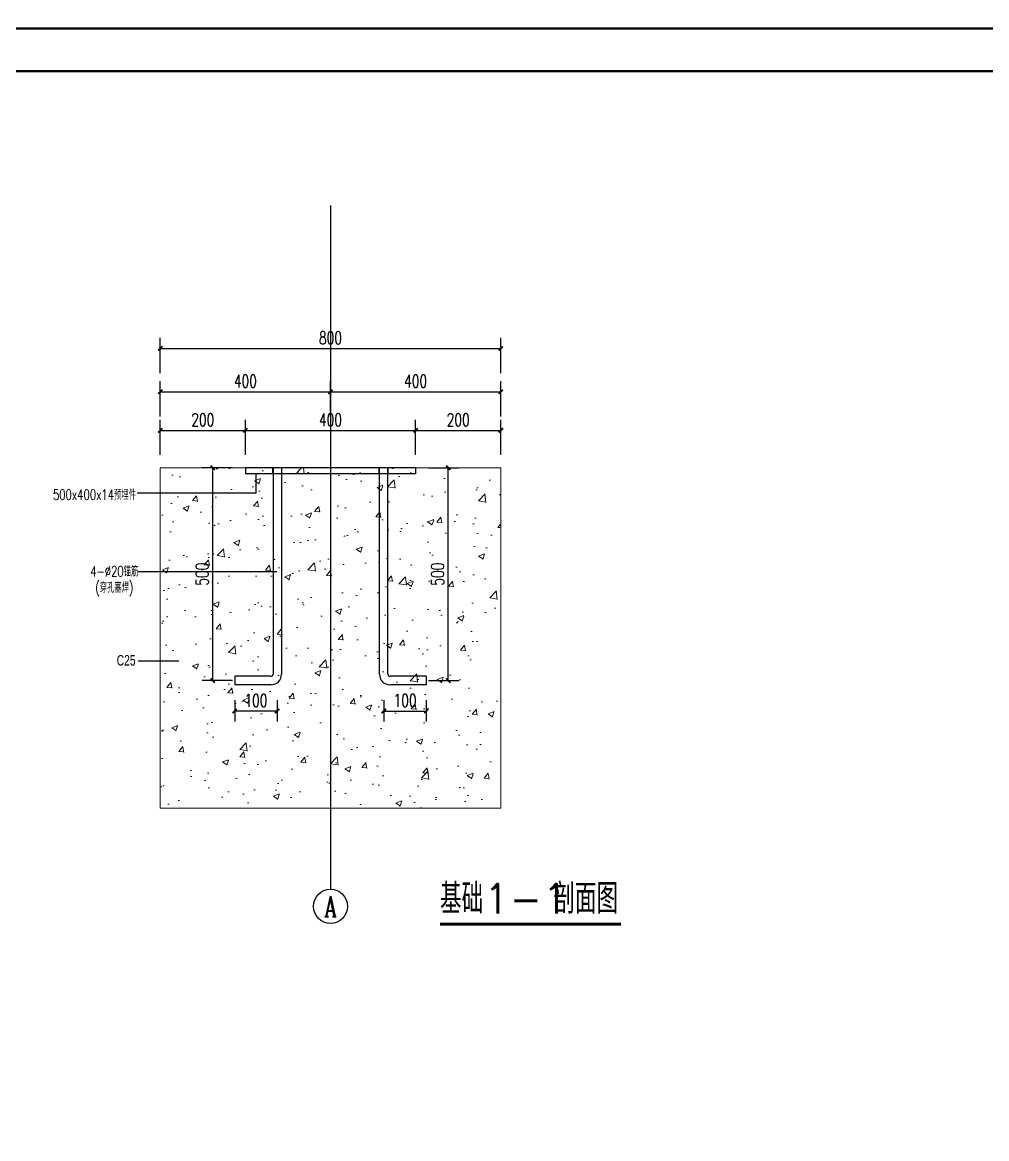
# Model space of a CAD drawing. Header units: millimetres. Extents: x -145765 to 32960, y 14307 to 133157.
# Drawn here: x -20159 to 2492, y 47652 to 73878 of the extents above; entities that cross this region are included whole.
import ezdxf
from ezdxf.enums import TextEntityAlignment as Align

# ---------------------------------------------------------------- set-up
doc = ezdxf.new("R2010")
doc.units = ezdxf.units.MM
doc.header["$LTSCALE"] = 1000
doc.linetypes.add('DOTE', pattern=[2.42, 2, -0.2, 0.02, -0.2])
for name, color, linetype in [('0-cxFrame', 155, 'Continuous'), ('A-AXIS-D', 1, 'Continuous'), ('A-AXIS-DOTE', 14, 'DOTE'), ('A-AXIS-DP', 126, 'Continuous'), ('A-AXIS-SYMB', 3, 'Continuous'), ('A-HATCH-2', 251, 'Continuous'), ('AS-COLN', 6, 'Continuous'), ('PH-13107', 7, 'Continuous'), ('PV-13107', 7, 'Continuous')]:
    doc.layers.add(name, color=color, linetype=linetype)
doc.layers.add('0-cxText', color=131, linetype='Continuous', lineweight=25)
doc.styles.add('_TCH_AXIS', font='COMPLEX', dxfattribs={"bigfont": 'GBCBIG'})
doc.styles.add('_TCH_DIM_T3', font='SIMPLEX', dxfattribs={"width": 0.705882, "bigfont": 'GBCBIG'})
doc.styles.add('cx_tuming', font='')
doc.styles.add('cx_tuqian1', font='')
doc.styles.get("Standard").update_dxf_attribs({"font": 'txt', "bigfont": 'gbcbig.shx'})
doc.styles.add('标注', font='romans.shx', dxfattribs={"width": 0.7, "bigfont": 'gbcbig.shx'})
doc.styles.add('黑体', font='@TSSDENG', dxfattribs={"width": 0.9, "bigfont": '@TSSDCHN'})
doc.styles.get('cx_tuming').set_extended_font_data('SimHei')
doc.styles.get('cx_tuqian1').set_extended_font_data('SimSun')
doc.dimstyles.new('_TCH_ARCH-10', dxfattribs={"dimscale": 10, "dimtxt": 2.975, "dimasz": 1, "dimexe": 2.5, "dimexo": 3, "dimgap": 1, "dimtad": 1, "dimdec": 0, "dimzin": 0, "dimdsep": 46, "dimtxsty": '_TCH_DIM_T3', "dimblk": 'ARCHTICK', "dimcen": 0.09, "dimclrt": 7, "dimazin": 2, "dimtfac": 1, "dimtdec": 0, "dimtix": 1, "dimtmove": 2, "dimatfit": 3, "dimfxl": 0, "dimtolj": 1, "dimtzin": 0, "dimarcsym": 0})
doc.dimstyles.new('ISO-25(标注）', dxfattribs={"dimtxt": 3.5, "dimasz": 0.5, "dimexe": 0.8, "dimexo": 0.5, "dimgap": 0.6, "dimtad": 1, "dimdec": 0, "dimzin": 1, "dimtxsty": '标注', "dimblk": 'ARCHTICK', "dimcen": 0, "dimclrd": 3, "dimclre": 3, "dimclrt": 256, "dimadec": 0, "dimazin": 0, "dimtfac": 0.8, "dimtdec": 0, "dimtofl": 0, "dimtmove": 2, "dimatfit": 3, "dimfxl": 0, "dimarcsym": 0})

# ---------------------------------------------------------------- blocks, each defined once
blk = doc.blocks.new('TK22.A1 L(Dragon)')
at = {"layer": '0-cxFrame', "color": 7, "const_width": 0.5}
blk.add_lwpolyline([(0, 0), (-841, 0), (-841, 594), (0, 594)], close=True, dxfattribs=at)
at = {"layer": '0-cxFrame', "const_width": 0.5}
blk.add_lwpolyline([(-80, 10), (-821, 10), (-821, 584), (-80, 584)], close=True, dxfattribs=at)
at = {"style": '黑体', "flags": 4}
blk.add_attdef('图幅', text='', height=3.3, dxfattribs=at).set_placement((-40, 3), align=Align.RIGHT)
at = {"layer": '0-cxText', "flags": 4}
for tag, height, style, p in [('建设单位', 3.5, 'cx_tuming', (-45, 240)), ('项目名称', 3.5, 'cx_tuming', (-45, 210)), ('子项名称', 3.5, 'cx_tuming', (-45, 180)), ('工程编号', 3.3, 'cx_tuqian1', (-35, 165)), ('图名1', 3.5, 'cx_tuming', (-45, 87)), ('图名2', 3.5, 'cx_tuming', (-45, 79)), ('图名3', 3.5, 'cx_tuming', (-45, 71)), ('出图日期', 3.3, 'cx_tuqian1', (-39, 60)), ('专业', 3.3, 'cx_tuqian1', (-55, 52)), ('图号', 3.3, 'cx_tuqian1', (-55, 44)), ('版次', 3.3, 'cx_tuqian1', (-20, 44))]:
    blk.add_attdef(tag, text='', height=height, dxfattribs=dict(at, style=style)).set_placement(p, align=Align.MIDDLE)
at = {"layer": 'Defpoints', "color": 6, "flags": 4}
for tag, height, style, p in [('tufu', 3.3, '黑体', (-12, 12)), ('dwfname', 4, 'cx_tuqian1', (-80, 3))]:
    blk.add_attdef(tag, text='', height=height, dxfattribs=dict(at, style=style)).set_placement(p, align=Align.RIGHT)
blk = doc.blocks.new('*U167')
at = {"layer": 'PV-13107'}
for p, q in [((21798.6, -96848.9), (21798.6, -96862.9)), ((22198.6, -96848.9), (21798.6, -96848.9)), ((22198.6, -96848.9), (22198.6, -96862.9)), ((22198.6, -96862.9), (21798.6, -96862.9)), ((21863.6, -96862.9), (21863.6, -97333.9)), ((21883.6, -96862.9), (21883.6, -97333.9)), ((22113.6, -97333.9), (22113.6, -96862.9)), ((22133.6, -97333.9), (22133.6, -96862.9)), ((21773.6, -97338.9), (21773.6, -97348.9)), ((21858.6, -97338.9), (21773.6, -97338.9)), ((21773.6, -97348.9), (21773.6, -97358.9)), ((22223.6, -97338.9), (22138.6, -97338.9)), ((22223.6, -97338.9), (22223.6, -97348.9)), ((22223.6, -97348.9), (22223.6, -97358.9)), ((21858.6, -97358.9), (21773.6, -97358.9)), ((22223.6, -97358.9), (22138.6, -97358.9))]:
    blk.add_line(p, q, dxfattribs=at)
for centre, radius, start, end in [((21858.6, -97333.9), 5, 270, 0), ((21858.6, -97333.9), 25, 270, 0), ((22138.6, -97333.9), 25, 180, 270), ((22138.6, -97333.9), 5, 180, 270)]:
    blk.add_arc(centre, radius, start, end, dxfattribs=at)
blk = doc.blocks.new('*U168')
at = {"layer": 'PH-13107'}
for p, q in [((21863.1, -96862.9), (21863.1, -96848.9)), ((21863.6, -96848.9), (21863.6, -96862.9)), ((21883.6, -96848.9), (21883.6, -96862.9)), ((21884.1, -96862.9), (21884.1, -96848.9)), ((22113.1, -96862.9), (22113.1, -96848.9)), ((22113.6, -96862.9), (22113.6, -96848.9)), ((22133.6, -96862.9), (22133.6, -96848.9)), ((22134.1, -96862.9), (22134.1, -96848.9))]:
    blk.add_line(p, q, dxfattribs=at)
blk = doc.blocks.new('_ArchTick')
at = {"color": 0, "linetype": 'ByBlock', "const_width": 0.4}
blk.add_lwpolyline([(-0.5, -0.5), (0.5, 0.5)], dxfattribs=at)
blk = doc.blocks.new('*D345')
at = {"layer": 'A-AXIS-DP', "color": 0, "lineweight": -2}
for p, q in [((45826.6, 50148.2), (45826.6, 50231)), ((46026.6, 50148.2), (46026.6, 50231)), ((45826.6, 50206), (46026.6, 50206))]:
    blk.add_line(p, q, dxfattribs=at)
at = {"layer": 'Defpoints', "color": 0}
for p in [(46026.6, 50206), (45826.6, 50118.2), (46026.6, 50118.2)]:
    blk.add_point(p, dxfattribs=at)
at = {"layer": 'A-AXIS-DP', "color": 0, "lineweight": -2, "xscale": 10, "yscale": 10, "zscale": 10, "rotation": 180}
blk.add_blockref('_ArchTick', (45826.6, 50206), dxfattribs=at)
at = {"layer": 'A-AXIS-DP', "color": 0, "lineweight": -2, "xscale": 10, "yscale": 10, "zscale": 10}
blk.add_blockref('_ArchTick', (46026.6, 50206), dxfattribs=at)
at = {"layer": 'A-AXIS-DP', "color": 7, "insert": (45926.6, 50230.9), "char_height": 29.75, "attachment_point": 5, "style": '_TCH_DIM_T3'}
blk.add_mtext('\\A1;200', dxfattribs=at)
blk = doc.blocks.new('*D346')
at = {"layer": 'A-AXIS-DP', "color": 0, "lineweight": -2}
for p, q in [((46026.6, 50148.2), (46026.6, 50231)), ((46426.6, 50148.2), (46426.6, 50231)), ((46026.6, 50206), (46426.6, 50206))]:
    blk.add_line(p, q, dxfattribs=at)
at = {"layer": 'Defpoints', "color": 0}
for p in [(46426.6, 50206), (46026.6, 50118.2), (46426.6, 50118.2)]:
    blk.add_point(p, dxfattribs=at)
at = {"layer": 'A-AXIS-DP', "color": 0, "lineweight": -2, "xscale": 10, "yscale": 10, "zscale": 10, "rotation": 180}
blk.add_blockref('_ArchTick', (46026.6, 50206), dxfattribs=at)
at = {"layer": 'A-AXIS-DP', "color": 0, "lineweight": -2, "xscale": 10, "yscale": 10, "zscale": 10}
blk.add_blockref('_ArchTick', (46426.6, 50206), dxfattribs=at)
at = {"layer": 'A-AXIS-DP', "color": 7, "insert": (46226.6, 50230.9), "char_height": 29.75, "attachment_point": 5, "style": '_TCH_DIM_T3'}
blk.add_mtext('\\A1;400', dxfattribs=at)
blk = doc.blocks.new('*D347')
at = {"layer": 'A-AXIS-DP', "color": 0, "lineweight": -2}
for p, q in [((46426.6, 50148.2), (46426.6, 50231)), ((46626.6, 50148.2), (46626.6, 50231)), ((46426.6, 50206), (46626.6, 50206))]:
    blk.add_line(p, q, dxfattribs=at)
at = {"layer": 'Defpoints', "color": 0}
for p in [(46626.6, 50206), (46426.6, 50118.2), (46626.6, 50118.2)]:
    blk.add_point(p, dxfattribs=at)
at = {"layer": 'A-AXIS-DP', "color": 0, "lineweight": -2, "xscale": 10, "yscale": 10, "zscale": 10, "rotation": 180}
blk.add_blockref('_ArchTick', (46426.6, 50206), dxfattribs=at)
at = {"layer": 'A-AXIS-DP', "color": 0, "lineweight": -2, "xscale": 10, "yscale": 10, "zscale": 10}
blk.add_blockref('_ArchTick', (46626.6, 50206), dxfattribs=at)
at = {"layer": 'A-AXIS-DP', "color": 7, "insert": (46526.6, 50230.9), "char_height": 29.75, "attachment_point": 5, "style": '_TCH_DIM_T3'}
blk.add_mtext('\\A1;200', dxfattribs=at)
blk = doc.blocks.new('*D352')
at = {"layer": 'A-AXIS-DP', "color": 0, "lineweight": -2}
for p, q in [((45826.6, 50238.9), (45826.6, 50321.6)), ((46226.6, 50238.9), (46226.6, 50321.6)), ((45826.6, 50296.6), (46226.6, 50296.6))]:
    blk.add_line(p, q, dxfattribs=at)
at = {"layer": 'Defpoints', "color": 0}
for p in [(46226.6, 50296.6), (45826.6, 50208.9), (46226.6, 50208.9)]:
    blk.add_point(p, dxfattribs=at)
at = {"layer": 'A-AXIS-DP', "color": 0, "lineweight": -2, "xscale": 10, "yscale": 10, "zscale": 10, "rotation": 180}
blk.add_blockref('_ArchTick', (45826.6, 50296.6), dxfattribs=at)
at = {"layer": 'A-AXIS-DP', "color": 0, "lineweight": -2, "xscale": 10, "yscale": 10, "zscale": 10}
blk.add_blockref('_ArchTick', (46226.6, 50296.6), dxfattribs=at)
at = {"layer": 'A-AXIS-DP', "color": 7, "insert": (46026.6, 50321.5), "char_height": 29.75, "attachment_point": 5, "style": '_TCH_DIM_T3'}
blk.add_mtext('\\A1;400', dxfattribs=at)
blk = doc.blocks.new('*D353')
at = {"layer": 'A-AXIS-DP', "color": 0, "lineweight": -2}
for p, q in [((46226.6, 50238.9), (46226.6, 50321.6)), ((46626.6, 50238.9), (46626.6, 50321.6)), ((46226.6, 50296.6), (46626.6, 50296.6))]:
    blk.add_line(p, q, dxfattribs=at)
at = {"layer": 'Defpoints', "color": 0}
for p in [(46626.6, 50296.6), (46226.6, 50208.9), (46626.6, 50208.9)]:
    blk.add_point(p, dxfattribs=at)
at = {"layer": 'A-AXIS-DP', "color": 0, "lineweight": -2, "xscale": 10, "yscale": 10, "zscale": 10, "rotation": 180}
blk.add_blockref('_ArchTick', (46226.6, 50296.6), dxfattribs=at)
at = {"layer": 'A-AXIS-DP', "color": 0, "lineweight": -2, "xscale": 10, "yscale": 10, "zscale": 10}
blk.add_blockref('_ArchTick', (46626.6, 50296.6), dxfattribs=at)
at = {"layer": 'A-AXIS-DP', "color": 7, "insert": (46426.6, 50321.5), "char_height": 29.75, "attachment_point": 5, "style": '_TCH_DIM_T3'}
blk.add_mtext('\\A1;400', dxfattribs=at)
blk = doc.blocks.new('*D354')
at = {"layer": 'A-AXIS-DP', "color": 0, "lineweight": -2}
for p, q in [((46456.6, 50118.2), (46528.2, 50118.2)), ((46503.2, 49618.2), (46503.2, 50118.2)), ((46456.6, 49618.2), (46528.2, 49618.2))]:
    blk.add_line(p, q, dxfattribs=at)
at = {"layer": 'Defpoints', "color": 0}
for p in [(46426.6, 50118.2), (46503.2, 50118.2), (46426.6, 49618.2)]:
    blk.add_point(p, dxfattribs=at)
at = {"layer": 'A-AXIS-DP', "color": 0, "lineweight": -2, "xscale": 10, "yscale": 10, "zscale": 10}
for p, rotation in [((46503.2, 50118.2), 90), ((46503.2, 49618.2), 270)]:
    blk.add_blockref('_ArchTick', p, dxfattribs=dict(at, rotation=rotation))
at = {"layer": 'A-AXIS-DP', "color": 7, "insert": (46478.3, 49868.2), "char_height": 29.75, "attachment_point": 5, "rotation": 90, "style": '_TCH_DIM_T3'}
blk.add_mtext('\\A1;500', dxfattribs=at)
blk = doc.blocks.new('*D355')
at = {"layer": 'A-AXIS-DP', "color": 0, "lineweight": -2}
for p, q in [((46351.8, 49572.5), (46351.8, 49521.7)), ((46451.6, 49572.5), (46451.6, 49521.7)), ((46351.8, 49546.7), (46451.6, 49546.7))]:
    blk.add_line(p, q, dxfattribs=at)
at = {"layer": 'Defpoints', "color": 0}
for p in [(46351.8, 49602.5), (46451.6, 49602.5), (46451.6, 49546.7)]:
    blk.add_point(p, dxfattribs=at)
at = {"layer": 'A-AXIS-DP', "color": 0, "lineweight": -2, "xscale": 10, "yscale": 10, "zscale": 10, "rotation": 180}
blk.add_blockref('_ArchTick', (46351.8, 49546.7), dxfattribs=at)
at = {"layer": 'A-AXIS-DP', "color": 0, "lineweight": -2, "xscale": 10, "yscale": 10, "zscale": 10}
blk.add_blockref('_ArchTick', (46451.6, 49546.7), dxfattribs=at)
at = {"layer": 'A-AXIS-DP', "color": 7, "insert": (46401.7, 49571.5), "char_height": 29.75, "attachment_point": 5, "style": '_TCH_DIM_T3'}
blk.add_mtext('\\A1;100', dxfattribs=at)
blk = doc.blocks.new('*D356')
at = {"layer": 'A-AXIS-DP', "color": 0, "lineweight": -2}
for p, q in [((45996.6, 50118.2), (45925, 50118.2)), ((45950, 49618.2), (45950, 50118.2)), ((45996.6, 49618.2), (45925, 49618.2))]:
    blk.add_line(p, q, dxfattribs=at)
at = {"layer": 'Defpoints', "color": 0}
for p in [(45950, 50118.2), (46026.6, 50118.2), (46026.6, 49618.2)]:
    blk.add_point(p, dxfattribs=at)
at = {"layer": 'A-AXIS-DP', "color": 0, "lineweight": -2, "xscale": 10, "yscale": 10, "zscale": 10}
for p, rotation in [((45950, 50118.2), 90), ((45950, 49618.2), 270)]:
    blk.add_blockref('_ArchTick', p, dxfattribs=dict(at, rotation=rotation))
at = {"layer": 'A-AXIS-DP', "color": 7, "insert": (45925.1, 49868.2), "char_height": 29.75, "attachment_point": 5, "rotation": 90, "style": '_TCH_DIM_T3'}
blk.add_mtext('\\A1;500', dxfattribs=at)
blk = doc.blocks.new('*D357')
at = {"layer": 'A-AXIS-DP', "color": 0, "lineweight": -2}
for p, q in [((46001.6, 49572.5), (46001.6, 49521.7)), ((46101.3, 49572.5), (46101.3, 49521.7)), ((46101.3, 49546.7), (46001.6, 49546.7))]:
    blk.add_line(p, q, dxfattribs=at)
at = {"layer": 'Defpoints', "color": 0}
for p in [(46001.6, 49602.5), (46101.3, 49602.5), (46001.6, 49546.7)]:
    blk.add_point(p, dxfattribs=at)
at = {"layer": 'A-AXIS-DP', "color": 0, "lineweight": -2, "xscale": 10, "yscale": 10, "zscale": 10, "rotation": 180}
blk.add_blockref('_ArchTick', (46001.6, 49546.7), dxfattribs=at)
at = {"layer": 'A-AXIS-DP', "color": 0, "lineweight": -2, "xscale": 10, "yscale": 10, "zscale": 10}
blk.add_blockref('_ArchTick', (46101.3, 49546.7), dxfattribs=at)
at = {"layer": 'A-AXIS-DP', "color": 7, "insert": (46051.5, 49571.5), "char_height": 29.75, "attachment_point": 5, "style": '_TCH_DIM_T3'}
blk.add_mtext('\\A1;100', dxfattribs=at)
blk = doc.blocks.new('*D360')
at = {"layer": 'A-AXIS-DP', "color": 0, "lineweight": -2}
for p, q in [((45826.6, 50340.6), (45826.6, 50423.4)), ((46626.6, 50340.6), (46626.6, 50423.4)), ((45826.6, 50398.4), (46626.6, 50398.4))]:
    blk.add_line(p, q, dxfattribs=at)
at = {"layer": 'Defpoints', "color": 0}
for p in [(46626.6, 50398.4), (45826.6, 50310.6), (46626.6, 50310.6)]:
    blk.add_point(p, dxfattribs=at)
at = {"layer": 'A-AXIS-DP', "color": 0, "lineweight": -2, "xscale": 10, "yscale": 10, "zscale": 10, "rotation": 180}
blk.add_blockref('_ArchTick', (45826.6, 50398.4), dxfattribs=at)
at = {"layer": 'A-AXIS-DP', "color": 0, "lineweight": -2, "xscale": 10, "yscale": 10, "zscale": 10}
blk.add_blockref('_ArchTick', (46626.6, 50398.4), dxfattribs=at)
at = {"layer": 'A-AXIS-DP', "color": 7, "insert": (46226.6, 50423.2), "char_height": 29.75, "attachment_point": 5, "style": '_TCH_DIM_T3'}
blk.add_mtext('\\A1;800', dxfattribs=at)
blk = doc.blocks.new('4234232')
at = {"layer": 'A-HATCH-2', "lineweight": 9}
h = blk.add_hatch(dxfattribs=at)
h.set_pattern_fill('AR-CONC', color=256, scale=187.624502, style=0)
h.set_pattern_definition([(50, (-1344773.45, 198076.34), (143.452037, -12.550427), [15, -165]), (355, (-1344773.45, 198076.34), (-27.750267, 150.438427), [12, -132]), (100.4514, (-1344761.5, 198075.3), (115.701876, 137.887908), [12.748038, -140.228422]), (46.1842, (-1344773.45, 198116.34), (213.44821, -33.103803), [22.5, -247.5]), (96.6356, (-1344755.67, 198113.58), (186.93254, 194.823574), [19.122058, -210.3426]), (351.1842, (-1344773.45, 198116.34), (186.93239, 194.82372), [18, -198]), (21, (-1344753.45, 198106.34), (119.38141, -80.523778), [15, -165]), (326, (-1344753.45, 198106.34), (48.663066, 145.030009), [12, -132]), (71.4514, (-1344743.5, 198099.63), (168.044526, 64.5061), [12.748038, -140.228422]), (37.5, (-1344773.455, 198076.34), (2.431971, 66.5787708), [0, -130.4, 0, -134, 0, -132.5]), (7.5, (-1344773.455, 198076.34), (52.6139075, 78.8823424), [0, -76.4, 0, -127.4, 0, -50.5]), (327.5, (-1344818.055, 198076.34), (106.7644872, -4.5109743), [0, -50, 0, -156, 0, -207]), (317.5, (-1344838.055, 198076.34), (116.637234, 20.0209965), [0, -65, 0, -103.6, 0, -147])])
h.paths.add_polyline_path([(45826.6, 50118.2), (45826.6, 49318.2), (46626.6, 49318.2), (46626.6, 50118.2)])
edge = h.paths.add_edge_path(flags=16)
edge.add_line((46001.6, 49618.2), (46001.6, 49608.2))
edge = h.paths.add_edge_path(flags=16)
edge.add_line((46001.6, 49628.2), (46001.6, 49618.2))
edge = h.paths.add_edge_path(flags=16)
edge.add_line((46451.6, 49618.2), (46451.6, 49608.2))
edge = h.paths.add_edge_path(flags=16)
edge.add_line((46451.6, 49628.2), (46451.6, 49618.2))
edge = h.paths.add_edge_path(flags=16)
edge.add_line((46026.6, 50118.2), (46026.6, 50104.2))
edge = h.paths.add_edge_path(flags=16)
edge.add_line((46426.6, 50118.2), (46026.6, 50118.2))
edge = h.paths.add_edge_path(flags=16)
edge.add_line((46426.6, 50118.2), (46426.6, 50104.2))
edge = h.paths.add_edge_path(flags=16)
edge.add_line((46426.6, 50104.2), (46026.6, 50104.2))
edge = h.paths.add_edge_path(flags=16)
edge.add_line((46091.6, 50104.2), (46091.6, 49633.2))
edge = h.paths.add_edge_path(flags=16)
edge.add_line((46111.6, 50104.2), (46111.6, 49633.2))
edge = h.paths.add_edge_path(flags=16)
edge.add_line((46086.6, 49628.2), (46001.6, 49628.2))
edge = h.paths.add_edge_path(flags=16)
edge.add_line((46086.6, 49608.2), (46001.6, 49608.2))
edge = h.paths.add_edge_path(flags=0)
edge.add_arc((46086.6, 49633.2), 5, 270, 0)
edge = h.paths.add_edge_path(flags=16)
edge.add_arc((46086.6, 49633.2), 25, 270, 0)
edge = h.paths.add_edge_path(flags=16)
edge.add_line((46361.6, 49633.2), (46361.6, 50104.2))
edge = h.paths.add_edge_path(flags=16)
edge.add_line((46341.6, 49633.2), (46341.6, 50104.2))
edge = h.paths.add_edge_path(flags=16)
edge.add_line((46451.6, 49628.2), (46366.6, 49628.2))
edge = h.paths.add_edge_path(flags=16)
edge.add_line((46451.6, 49608.2), (46366.6, 49608.2))
edge = h.paths.add_edge_path(flags=16)
edge.add_arc((46366.6, 49633.2), 5, 180, 270)
edge = h.paths.add_edge_path(flags=16)
edge.add_arc((46366.6, 49633.2), 25, 180, 270)
at = {"lineweight": 9}
blk.add_line((46026.6, 50118.2), (46026.6, 50104.2), dxfattribs=at)
at = {"layer": 'A-AXIS-D'}
blk.add_circle((46226.6, 49087.8), 40, dxfattribs=at)
at = {"layer": 'A-AXIS-DOTE'}
blk.add_line((46226.6, 50734.2), (46226.6, 49127.8), dxfattribs=at)
at = {"layer": 'A-AXIS-SYMB', "const_width": 7}
blk.add_lwpolyline([(46483.8, 49046.1), (46908.7, 49046.1)], dxfattribs=at)
at = {"layer": 'AS-COLN', "lineweight": 9}
for p, q in [((45826.6, 50118.2), (46626.6, 50118.2)), ((45826.6, 50118.2), (45826.6, 49318.2)), ((46626.6, 50118.2), (46626.6, 49318.2)), ((46626.6, 49318.2), (45826.6, 49318.2))]:
    blk.add_line(p, q, dxfattribs=at)
at = {"layer": 'PH-13107', "lineweight": 9}
blk.add_blockref('*U168', (24228, 146967.1), dxfattribs=at)
at = {"layer": 'PV-13107', "lineweight": 9}
blk.add_blockref('*U167', (24228, 146967.1), dxfattribs=at)
at = {"lineweight": 9, "char_height": 32.834, "attachment_point": 5, "style": '标注'}
for s, insert in [('{\\H0.75x;500x400x14预埋件}', (45672.3, 50055)), ('{\\H0.75x;4-%%c20锚筋}', (45718.8, 49874.9)), ('{\\H0.75x;(穿孔塞焊)}', (45718.8, 49832.7)), ('{\\fArial|b0|i0|c0|p32;\\H0.75x;C25}', (45746.6, 49665.6))]:
    blk.add_mtext(s, dxfattribs=dict(at, insert=insert))
at = {"layer": 'A-AXIS-D', "color": 7, "style": '_TCH_AXIS', "width": 0.705882}
blk.add_text('A', height=47.9, dxfattribs=at).set_placement((46212.1, 49063.8))
at = {"layer": 'A-AXIS-SYMB', "color": 7}
for s, height, p in [('基础', 70.52, (46483.8, 49070.6)), ('剖面图', 70.52, (46749.8, 49070.6)), ('1-1', 70, (46586.4, 49070.6))]:
    blk.add_text(s, height=height, dxfattribs=at).set_placement(p)
at = {"layer": 'A-AXIS-DP'}
for p1, p2, distance, picture, middle in [((45826.6, 50310.6), (46626.6, 50310.6), 87.8, '*D360', (46226.6, 50423.2)), ((45826.6, 50208.9), (46226.6, 50208.9), 87.8, '*D352', (46026.6, 50321.5)), ((46226.6, 50208.9), (46626.6, 50208.9), 87.8, '*D353', (46426.6, 50321.5)), ((45826.6, 50118.2), (46026.6, 50118.2), 87.8, '*D345', (45926.6, 50230.9)), ((46026.6, 50118.2), (46426.6, 50118.2), 87.8, '*D346', (46226.6, 50230.9)), ((46426.6, 50118.2), (46626.6, 50118.2), 87.8, '*D347', (46526.6, 50230.9)), ((46026.6, 49618.2), (46026.6, 50118.2), 76.6, '*D356', (45925.1, 49868.2)), ((46426.6, 49618.2), (46426.6, 50118.2), -76.6, '*D354', (46478.3, 49868.2)), ((46101.3, 49602.5), (46001.6, 49602.5), 55.9, '*D357', (46051.5, 49571.5)), ((46351.8, 49602.5), (46451.6, 49602.5), -55.9, '*D355', (46401.7, 49571.5))]:
    dim = blk.add_aligned_dim(p1=p1, p2=p2, distance=distance, dimstyle='_TCH_ARCH-10', dxfattribs=at)
    dim.commit()
    dim.dimension.update_dxf_attribs({"geometry": picture, "text_midpoint": middle})
at = {"lineweight": 9}
for points in [[(46051.6, 50104.2), (46051.6, 50058.3), (45772.2, 50058.3)], [(46100.2, 49873.9), (45774.3, 49873.9)], [(45870.4, 49663.7), (45775.1, 49663.7)]]:
    blk.add_leader(points, dimstyle='ISO-25(标注）', override={"dimscale": 0.873414, "dimgap": 0.6, "dimtad": 0}, dxfattribs=at)

msp = doc.modelspace()

# ---------------------------------------------------------------- block references
at = {"xscale": 10, "yscale": 10, "zscale": 10}
msp.add_blockref('4234232', (-475186.1, -437767.7), dxfattribs=at)
at = {"layer": '0-cxFrame', "xscale": 100, "yscale": 100, "zscale": 100}
for p in [(32934.6, 73731.7), (32934.6, 14331.7)]:
    msp.add_blockref('TK22.A1 L(Dragon)', p, dxfattribs=at)

doc.saveas('drawing.dxf')
